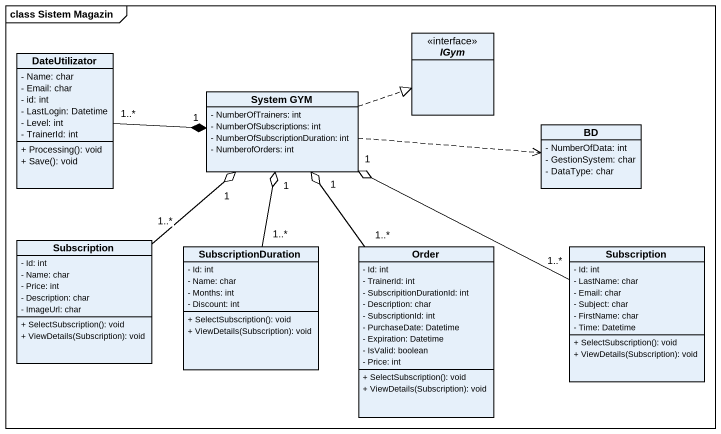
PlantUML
@startuml
mainframe class Sistem Magazin
hide circle
hide empty members
skinparam classAttributeIconSize 0
interface IGym
class DateUtilizator {
  - Name: char
  - Email: char
  - id: int
  - LastLogin: Datetime
  - Level: int
  - TrainerId: int
  + Processing(): void
  + Save(): void
}
class "System GYM" as System_GYM {
  - NumberOfTrainers: int
  - NumberOfSubscriptions: int
  - NumberOfSubscriptionDuration: int
  - NumberofOrders: int
}
class BD {
  - NumberOfData: int
  - GestionSystem: char
  - DataType: char
}
class Subscription {
  - Id: int
  - Name: char
  - Price: int
  - Description: char
  - ImageUrl: char
  + SelectSubscription(): void
  + ViewDetails(Subscription): void
}
class SubscriptionDuration {
  - Id: int
  - Name: char
  - Months: int
  - Discount: int
  + SelectSubscription(): void
  + ViewDetails(Subscription): void
}
class Order {
  - Id: int
  - TrainerId: int
  - SubscripitionDurationId: int
  - Description: char
  - SubscriptionId: int
  - PurchaseDate: Datetime
  - Expiration: Datetime
  - IsValid: boolean
  - Price: int
  + SelectSubscription(): void
  + ViewDetails(Subscription): void
}
class "Subscription" as Subscription_2 {
  - Id: int
  - LastName: char
  - Email: char
  - Subject: char
  - FirstName: char
  - Time: Datetime
  + SelectSubscription(): void
  + ViewDetails(Subscription): void
}
DateUtilizator "1..*" -right-* "1" System_GYM
System_GYM .right.|> IGym
System_GYM .right.> BD
Subscription "1..*" -up-o "1" System_GYM
SubscriptionDuration "1..*" -up-o "1" System_GYM
Order "1..*" -up-o "1" System_GYM
Subscription_2 "1..*" -left-o "1" System_GYM
@enduml
